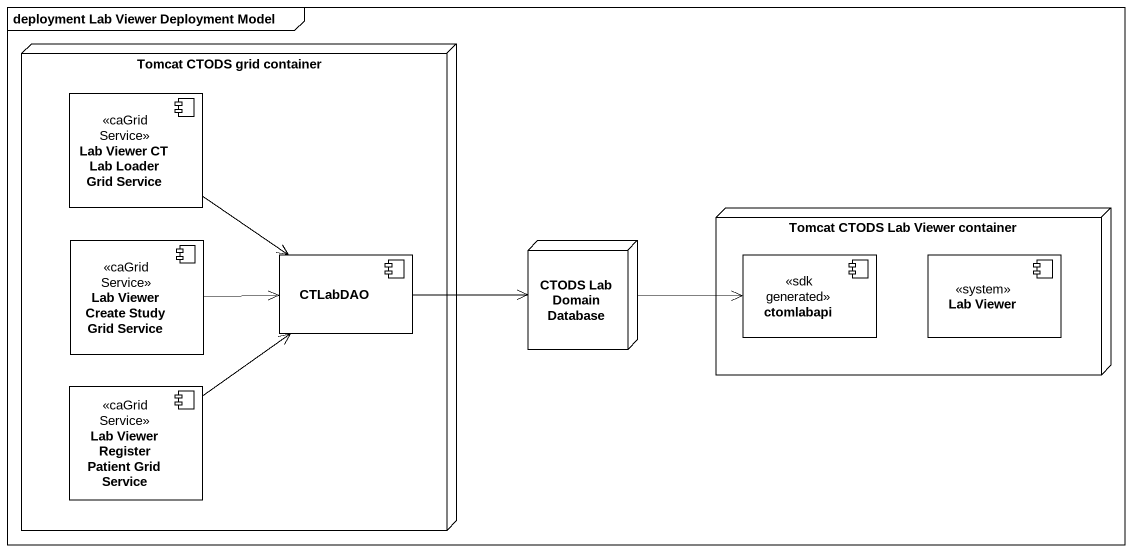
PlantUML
@startuml
mainframe deployment Lab Viewer Deployment Model
node "Tomcat CTODS grid container" as Tomcat_CTODS_grid_container {
  component "Lab Viewer CT Lab Loader Grid Service" as Lab_Viewer_CT_Lab_Loader <<caGrid Service>>
  component "Lab Viewer Create Study Grid Service" as Lab_Viewer_Create_Study <<caGrid Service>>
  component CTLabDAO
  component "Lab Viewer Register Patient Grid Service" as Lab_Viewer_Register_Patient <<caGrid Service>>
}
node "CTODS Lab Domain Database" as CTODS_Lab_Domain_Database
node "Tomcat CTODS Lab Viewer container" as Tomcat_CTODS_Lab_Viewer {
  component ctomlabapi <<sdk generated>>
  component "Lab Viewer" as Lab_Viewer <<system>>
}
Lab_Viewer_CT_Lab_Loader --> CTLabDAO
Lab_Viewer_Create_Study -right-> CTLabDAO
CTODS_Lab_Domain_Database -right-> ctomlabapi
CTLabDAO -right-> CTODS_Lab_Domain_Database
Lab_Viewer_Register_Patient -up-> CTLabDAO
@enduml
